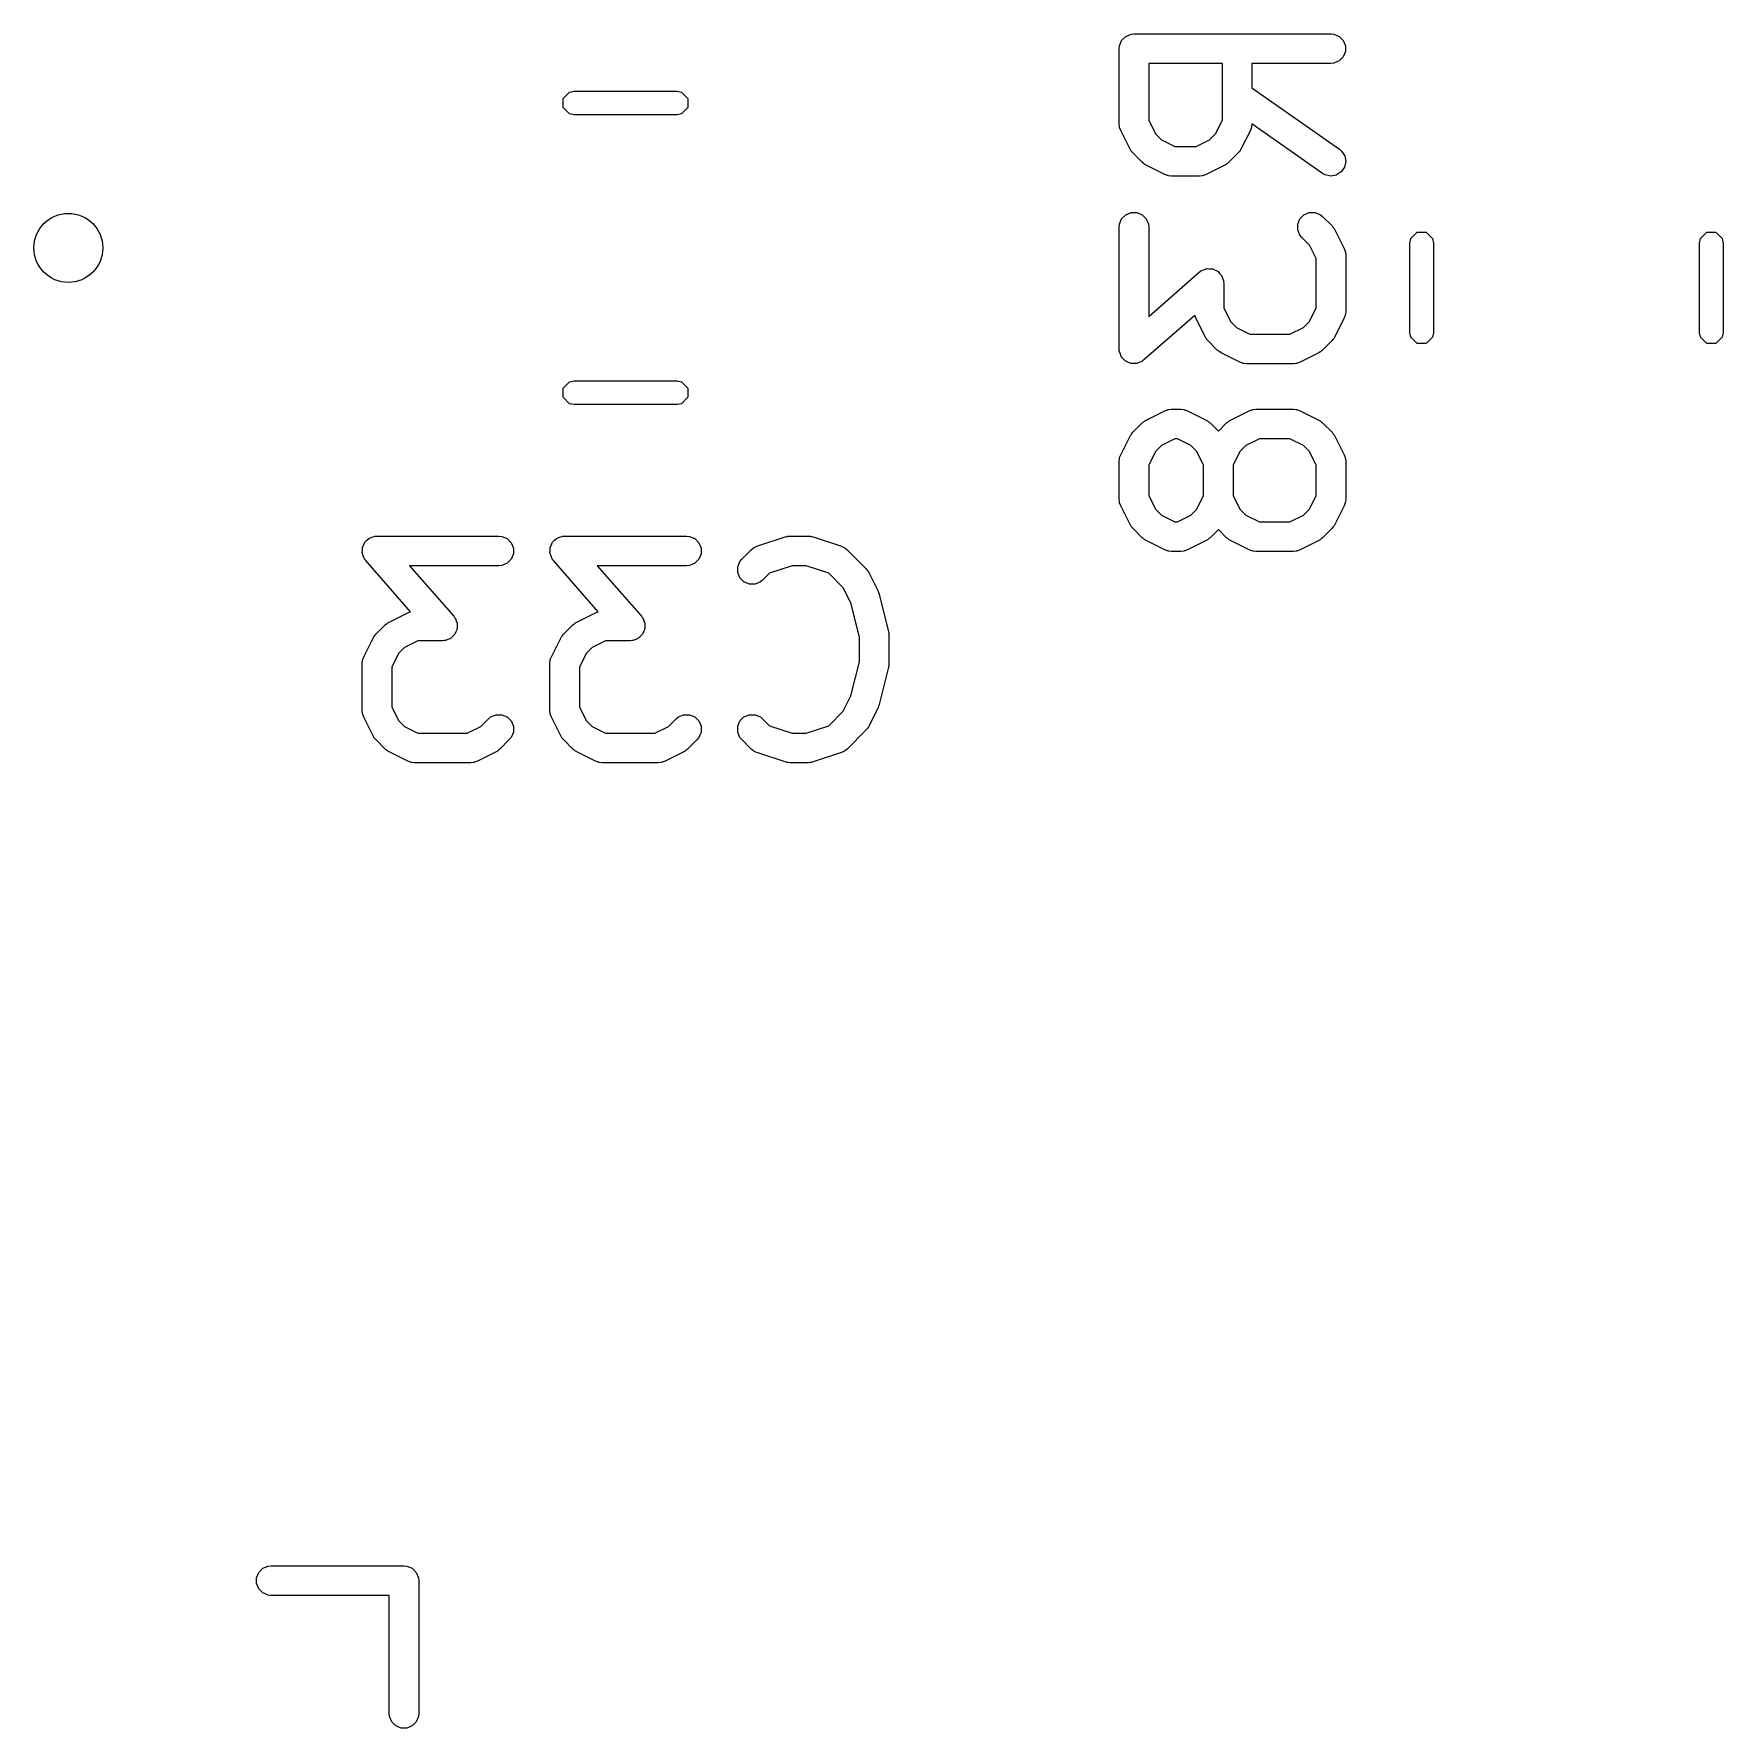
# Model space of a CAD drawing. Extents: x 3.97 to 7.47, y -4.85 to -2.95.
# Drawn here: x 6.3105 to 6.648, y -3.3652 to -3.0268 of the extents above; entities that cross this region are included whole.
import ezdxf

# ---------------------------------------------------------------- set-up
doc = ezdxf.new("R2010")
doc.units = 0
doc.header["$MEASUREMENT"] = 0
doc.layers.add('BLACK', color=7, linetype='CONTINUOUS')

msp = doc.modelspace()

# ---------------------------------------------------------------- linework, layer by layer
at = {"layer": 'BLACK', "linetype": 'CONTINUOUS'}
for p, q in [((6.5273, -3.02971), (6.52735, -3.02913)), ((6.52735, -3.02913), (6.5278, -3.02807)), ((6.5278, -3.02807), (6.52861, -3.02726)), ((6.52861, -3.02726), (6.52967, -3.02681)), ((6.52967, -3.02681), (6.53025, -3.02676)), ((6.53025, -3.02676), (6.56962, -3.02676)), ((6.56962, -3.02676), (6.5702, -3.02681)), ((6.5702, -3.02681), (6.57126, -3.02726)), ((6.57126, -3.02726), (6.57208, -3.02807)), ((6.57208, -3.02807), (6.57252, -3.02913)), ((6.57252, -3.02913), (6.57252, -3.03029)), ((6.5273, -3.04471), (6.5273, -3.02971)), ((6.54792, -3.03266), (6.5332, -3.03266)), ((6.5332, -3.03266), (6.5332, -3.04401)), ((6.54792, -3.04401), (6.54792, -3.03266)), ((6.56962, -3.03266), (6.55383, -3.03266)), ((6.55383, -3.03266), (6.55383, -3.03755)), ((6.5702, -3.03261), (6.56962, -3.03266)), ((6.57126, -3.03217), (6.5702, -3.03261)), ((6.57208, -3.03135), (6.57126, -3.03217)), ((6.57252, -3.03029), (6.57208, -3.03135)), ((6.41621, -3.03968), (6.41749, -3.0384)), ((6.41749, -3.0384), (6.41839, -3.03822)), ((6.41839, -3.03822), (6.43896, -3.03822)), ((6.43896, -3.03822), (6.43986, -3.0384)), ((6.43986, -3.0384), (6.44114, -3.03968)), ((6.55383, -3.03755), (6.57131, -3.04979)), ((6.41621, -3.04148), (6.41621, -3.03968)), ((6.41749, -3.04276), (6.41621, -3.04148)), ((6.41839, -3.04294), (6.41749, -3.04276)), ((6.43896, -3.04294), (6.41839, -3.04294)), ((6.43986, -3.04276), (6.43896, -3.04294)), ((6.44114, -3.04148), (6.43986, -3.04276)), ((6.44114, -3.03968), (6.44114, -3.04148)), ((6.52735, -3.04528), (6.5273, -3.04471)), ((6.52739, -3.04538), (6.52735, -3.04528)), ((6.5274, -3.04549), (6.52739, -3.04538)), ((6.52761, -3.04603), (6.5274, -3.04549)), ((6.52948, -3.04978), (6.52761, -3.04603)), ((6.5332, -3.04401), (6.53455, -3.04671)), ((6.54657, -3.04671), (6.54792, -3.04401)), ((6.55351, -3.04603), (6.55164, -3.04978)), ((6.55372, -3.04549), (6.55351, -3.04603)), ((6.55373, -3.04538), (6.55372, -3.04549)), ((6.55377, -3.04528), (6.55373, -3.04538)), ((6.55382, -3.04475), (6.55377, -3.04528)), ((6.56793, -3.05463), (6.55382, -3.04475)), ((6.52964, -3.05003), (6.52948, -3.04978)), ((6.53455, -3.04671), (6.53575, -3.04791)), ((6.53575, -3.04791), (6.53845, -3.04925)), ((6.53845, -3.04925), (6.54268, -3.04925)), ((6.54268, -3.04925), (6.54537, -3.04791)), ((6.54537, -3.04791), (6.54657, -3.04671)), ((6.55164, -3.04978), (6.55148, -3.05003)), ((6.57131, -3.04979), (6.57175, -3.05017)), ((6.52967, -3.0501), (6.52964, -3.05003)), ((6.52974, -3.05018), (6.52967, -3.0501)), ((6.52979, -3.05027), (6.52974, -3.05018)), ((6.52985, -3.05032), (6.52979, -3.05027)), ((6.53004, -3.05055), (6.52985, -3.05032)), ((6.53191, -3.05242), (6.53004, -3.05055)), ((6.53214, -3.05261), (6.53191, -3.05242)), ((6.53219, -3.05267), (6.53214, -3.05261)), ((6.53228, -3.05272), (6.53219, -3.05267)), ((6.53236, -3.05279), (6.53228, -3.05272)), ((6.53243, -3.05282), (6.53236, -3.05279)), ((6.53268, -3.05297), (6.53243, -3.05282)), ((6.53643, -3.05485), (6.53268, -3.05297)), ((6.54844, -3.05297), (6.54469, -3.05485)), ((6.54869, -3.05282), (6.54844, -3.05297)), ((6.54876, -3.05279), (6.54869, -3.05282)), ((6.54884, -3.05272), (6.54876, -3.05279)), ((6.54893, -3.05267), (6.54884, -3.05272)), ((6.54898, -3.05261), (6.54893, -3.05267)), ((6.54921, -3.05242), (6.54898, -3.05261)), ((6.55109, -3.05055), (6.54921, -3.05242)), ((6.55127, -3.05032), (6.55109, -3.05055)), ((6.55133, -3.05027), (6.55127, -3.05032)), ((6.55139, -3.05018), (6.55133, -3.05027)), ((6.55145, -3.0501), (6.55139, -3.05018)), ((6.55148, -3.05003), (6.55145, -3.0501)), ((6.57175, -3.05017), (6.57237, -3.05114)), ((6.57257, -3.05227), (6.57232, -3.0534)), ((6.57237, -3.05114), (6.57257, -3.05227)), ((6.53697, -3.05506), (6.53643, -3.05485)), ((6.53708, -3.05506), (6.53697, -3.05506)), ((6.53717, -3.0551), (6.53708, -3.05506)), ((6.53775, -3.05516), (6.53717, -3.0551)), ((6.54337, -3.05516), (6.53775, -3.05516)), ((6.54395, -3.0551), (6.54337, -3.05516)), ((6.54405, -3.05506), (6.54395, -3.0551)), ((6.54415, -3.05506), (6.54405, -3.05506)), ((6.54469, -3.05485), (6.54415, -3.05506)), ((6.56843, -3.05491), (6.56793, -3.05463)), ((6.56956, -3.05516), (6.56843, -3.05491)), ((6.57069, -3.05496), (6.56956, -3.05516)), ((6.57166, -3.05434), (6.57069, -3.05496)), ((6.57232, -3.0534), (6.57166, -3.05434)), ((6.5278, -3.06369), (6.52861, -3.06288)), ((6.52861, -3.06288), (6.52967, -3.06243)), ((6.52967, -3.06243), (6.53083, -3.06243)), ((6.53083, -3.06243), (6.53189, -3.06288)), ((6.53189, -3.06288), (6.53271, -3.06369)), ((6.56342, -3.06369), (6.56423, -3.06288)), ((6.56423, -3.06288), (6.56529, -3.06243)), ((6.56529, -3.06243), (6.56645, -3.06243)), ((6.56645, -3.06243), (6.56751, -3.06288)), ((6.56751, -3.06288), (6.56796, -3.06324)), ((6.56796, -3.06324), (6.56983, -3.06512)), ((6.5273, -3.06533), (6.52735, -3.06475)), ((6.5273, -3.0897), (6.5273, -3.06533)), ((6.52735, -3.06475), (6.5278, -3.06369)), ((6.53271, -3.06369), (6.53315, -3.06475)), ((6.53315, -3.06475), (6.5332, -3.06533)), ((6.5332, -3.06533), (6.5332, -3.0832)), ((6.56297, -3.06475), (6.56342, -3.06369)), ((6.56297, -3.06591), (6.56297, -3.06475)), ((6.56342, -3.06697), (6.56297, -3.06591)), ((6.56983, -3.06512), (6.57002, -3.06534)), ((6.57002, -3.06534), (6.57008, -3.0654)), ((6.57008, -3.0654), (6.57013, -3.06548)), ((6.57013, -3.06548), (6.5702, -3.06557)), ((6.5702, -3.06557), (6.57023, -3.06564)), ((6.57023, -3.06564), (6.57039, -3.06589)), ((6.57039, -3.06589), (6.57226, -3.06963)), ((6.58556, -3.06767), (6.58683, -3.06639)), ((6.58683, -3.06639), (6.58864, -3.06639)), ((6.58864, -3.06639), (6.58992, -3.06767)), ((6.64343, -3.06767), (6.64471, -3.06639)), ((6.64471, -3.06639), (6.64652, -3.06639)), ((6.64652, -3.06639), (6.64779, -3.06767)), ((6.56378, -3.06742), (6.56342, -3.06697)), ((6.56532, -3.06895), (6.56378, -3.06742)), ((6.56667, -3.07165), (6.56532, -3.06895)), ((6.57226, -3.06963), (6.57247, -3.07018)), ((6.58538, -3.06858), (6.58556, -3.06767)), ((6.58538, -3.08646), (6.58538, -3.06858)), ((6.58992, -3.06767), (6.5901, -3.06858)), ((6.5901, -3.06858), (6.5901, -3.08646)), ((6.64325, -3.06858), (6.64343, -3.06767)), ((6.64325, -3.08646), (6.64325, -3.06858)), ((6.64779, -3.06767), (6.64797, -3.06858)), ((6.64797, -3.06858), (6.64797, -3.08646)), ((6.56667, -3.08151), (6.56667, -3.07165)), ((6.57247, -3.07018), (6.57248, -3.07028)), ((6.57248, -3.07028), (6.57252, -3.07038)), ((6.57252, -3.07038), (6.57257, -3.07096)), ((6.57257, -3.07096), (6.57257, -3.0822)), ((6.5332, -3.0832), (6.5433, -3.07436)), ((6.5433, -3.07436), (6.54355, -3.07418)), ((6.54355, -3.07418), (6.54361, -3.07412)), ((6.54361, -3.07412), (6.54366, -3.0741)), ((6.54366, -3.0741), (6.54378, -3.07402)), ((6.54378, -3.07402), (6.54423, -3.07387)), ((6.54423, -3.07387), (6.54467, -3.07368)), ((6.54467, -3.07368), (6.54477, -3.07368)), ((6.54477, -3.07368), (6.54487, -3.07365)), ((6.54487, -3.07365), (6.54534, -3.07368)), ((6.54534, -3.07368), (6.54582, -3.07368)), ((6.54582, -3.07368), (6.54592, -3.07372)), ((6.54592, -3.07372), (6.54602, -3.07373)), ((6.54602, -3.07373), (6.54645, -3.07394)), ((6.54645, -3.07394), (6.54689, -3.07412)), ((6.54689, -3.07412), (6.54696, -3.07419)), ((6.54696, -3.07419), (6.54705, -3.07424)), ((6.54705, -3.07424), (6.54736, -3.0746)), ((6.54736, -3.0746), (6.5477, -3.07494)), ((6.5477, -3.07494), (6.54774, -3.07503)), ((6.54774, -3.07503), (6.54781, -3.07511)), ((6.54781, -3.07511), (6.54796, -3.07556)), ((6.54796, -3.07556), (6.54814, -3.076)), ((6.54814, -3.076), (6.54816, -3.07614)), ((6.54816, -3.07614), (6.54818, -3.0762)), ((6.54818, -3.0762), (6.54817, -3.07627)), ((6.54817, -3.07627), (6.5482, -3.07658)), ((6.5482, -3.07658), (6.5482, -3.08151)), ((6.5424, -3.08299), (6.53219, -3.09192)), ((6.54261, -3.08352), (6.5424, -3.08299)), ((6.54448, -3.08727), (6.54261, -3.08352)), ((6.5482, -3.08151), (6.54955, -3.0842)), ((6.56532, -3.0842), (6.56667, -3.08151)), ((6.57226, -3.08352), (6.57039, -3.08727)), ((6.57247, -3.08298), (6.57226, -3.08352)), ((6.57248, -3.08288), (6.57247, -3.08298)), ((6.57252, -3.08278), (6.57248, -3.08288)), ((6.57257, -3.0822), (6.57252, -3.08278)), ((6.54955, -3.0842), (6.55075, -3.0854)), ((6.55075, -3.0854), (6.55344, -3.08675)), ((6.55344, -3.08675), (6.56142, -3.08675)), ((6.56142, -3.08675), (6.56412, -3.0854)), ((6.56412, -3.0854), (6.56532, -3.0842)), ((6.58556, -3.08736), (6.58538, -3.08646)), ((6.5901, -3.08646), (6.58992, -3.08736)), ((6.64343, -3.08736), (6.64325, -3.08646)), ((6.64797, -3.08646), (6.64779, -3.08736)), ((6.52733, -3.09001), (6.5273, -3.0897)), ((6.52732, -3.09008), (6.52733, -3.09001)), ((6.52734, -3.09014), (6.52732, -3.09008)), ((6.52735, -3.09028), (6.52734, -3.09014)), ((6.52754, -3.09072), (6.52735, -3.09028)), ((6.54464, -3.08752), (6.54448, -3.08727)), ((6.54467, -3.08759), (6.54464, -3.08752)), ((6.54473, -3.08767), (6.54467, -3.08759)), ((6.54479, -3.08776), (6.54473, -3.08767)), ((6.54485, -3.08781), (6.54479, -3.08776)), ((6.54504, -3.08804), (6.54485, -3.08781)), ((6.54691, -3.08992), (6.54504, -3.08804)), ((6.54714, -3.0901), (6.54691, -3.08992)), ((6.54719, -3.09016), (6.54714, -3.0901)), ((6.54728, -3.09022), (6.54719, -3.09016)), ((6.54736, -3.09028), (6.54728, -3.09022)), ((6.54743, -3.09031), (6.54736, -3.09028)), ((6.54768, -3.09047), (6.54743, -3.09031)), ((6.56744, -3.09031), (6.56719, -3.09047)), ((6.56751, -3.09028), (6.56744, -3.09031)), ((6.56759, -3.09022), (6.56751, -3.09028)), ((6.56768, -3.09016), (6.56759, -3.09022)), ((6.56773, -3.0901), (6.56768, -3.09016)), ((6.56796, -3.08992), (6.56773, -3.0901)), ((6.56983, -3.08804), (6.56796, -3.08992)), ((6.57002, -3.08781), (6.56983, -3.08804)), ((6.57008, -3.08776), (6.57002, -3.08781)), ((6.57013, -3.08767), (6.57008, -3.08776)), ((6.5702, -3.08759), (6.57013, -3.08767)), ((6.57023, -3.08752), (6.5702, -3.08759)), ((6.57039, -3.08727), (6.57023, -3.08752)), ((6.58683, -3.08864), (6.58556, -3.08736)), ((6.58864, -3.08864), (6.58683, -3.08864)), ((6.58992, -3.08736), (6.58864, -3.08864)), ((6.64471, -3.08864), (6.64343, -3.08736)), ((6.64652, -3.08864), (6.64471, -3.08864)), ((6.64779, -3.08736), (6.64652, -3.08864)), ((6.52769, -3.09118), (6.52754, -3.09072)), ((6.52776, -3.09125), (6.52769, -3.09118)), ((6.5278, -3.09134), (6.52776, -3.09125)), ((6.52813, -3.09168), (6.5278, -3.09134)), ((6.52845, -3.09204), (6.52813, -3.09168)), ((6.52854, -3.09209), (6.52845, -3.09204)), ((6.52861, -3.09216), (6.52854, -3.09209)), ((6.52905, -3.09234), (6.52861, -3.09216)), ((6.52948, -3.09255), (6.52905, -3.09234)), ((6.52958, -3.09256), (6.52948, -3.09255)), ((6.52967, -3.0926), (6.52958, -3.09256)), ((6.53015, -3.0926), (6.52967, -3.0926)), ((6.53063, -3.09263), (6.53015, -3.0926)), ((6.53073, -3.0926), (6.53063, -3.09263)), ((6.53083, -3.0926), (6.53073, -3.0926)), ((6.53127, -3.09242), (6.53083, -3.0926)), ((6.53172, -3.09226), (6.53127, -3.09242)), ((6.53184, -3.09218), (6.53172, -3.09226)), ((6.53189, -3.09216), (6.53184, -3.09218)), ((6.53195, -3.0921), (6.53189, -3.09216)), ((6.53219, -3.09192), (6.53195, -3.0921)), ((6.55143, -3.09234), (6.54768, -3.09047)), ((6.55197, -3.09255), (6.55143, -3.09234)), ((6.55207, -3.09256), (6.55197, -3.09255)), ((6.55217, -3.0926), (6.55207, -3.09256)), ((6.55275, -3.09266), (6.55217, -3.0926)), ((6.56212, -3.09266), (6.55275, -3.09266)), ((6.5627, -3.0926), (6.56212, -3.09266)), ((6.5628, -3.09256), (6.5627, -3.0926)), ((6.5629, -3.09255), (6.5628, -3.09256)), ((6.56344, -3.09234), (6.5629, -3.09255)), ((6.56719, -3.09047), (6.56344, -3.09234)), ((6.41621, -3.09755), (6.41749, -3.09627)), ((6.41749, -3.09627), (6.41839, -3.09609)), ((6.41839, -3.09609), (6.43896, -3.09609)), ((6.43896, -3.09609), (6.43986, -3.09627)), ((6.43986, -3.09627), (6.44114, -3.09755)), ((6.41621, -3.09936), (6.41621, -3.09755)), ((6.41749, -3.10064), (6.41621, -3.09936)), ((6.44114, -3.09936), (6.43986, -3.10064)), ((6.44114, -3.09755), (6.44114, -3.09936)), ((6.41839, -3.10082), (6.41749, -3.10064)), ((6.43896, -3.10082), (6.41839, -3.10082)), ((6.43986, -3.10064), (6.43896, -3.10082)), ((6.53243, -3.10409), (6.53268, -3.10393)), ((6.53268, -3.10393), (6.53643, -3.10206)), ((6.53643, -3.10206), (6.53697, -3.10185)), ((6.53697, -3.10185), (6.53708, -3.10185)), ((6.53708, -3.10185), (6.53717, -3.1018)), ((6.53717, -3.1018), (6.53775, -3.10175)), ((6.53775, -3.10175), (6.53962, -3.10175)), ((6.53962, -3.10175), (6.5402, -3.1018)), ((6.5402, -3.1018), (6.5403, -3.10185)), ((6.5403, -3.10185), (6.5404, -3.10185)), ((6.5404, -3.10185), (6.54094, -3.10206)), ((6.54094, -3.10206), (6.54469, -3.10393)), ((6.54469, -3.10393), (6.54494, -3.10409)), ((6.5493, -3.10409), (6.54955, -3.10393)), ((6.54955, -3.10393), (6.5533, -3.10206)), ((6.5533, -3.10206), (6.55384, -3.10185)), ((6.55384, -3.10185), (6.55395, -3.10185)), ((6.55395, -3.10185), (6.55405, -3.1018)), ((6.55405, -3.1018), (6.55462, -3.10175)), ((6.55462, -3.10175), (6.56212, -3.10175)), ((6.56212, -3.10175), (6.5627, -3.1018)), ((6.5627, -3.1018), (6.5628, -3.10185)), ((6.5628, -3.10185), (6.5629, -3.10185)), ((6.5629, -3.10185), (6.56344, -3.10206)), ((6.56344, -3.10206), (6.56719, -3.10393)), ((6.56719, -3.10393), (6.56744, -3.10409)), ((6.52761, -3.11088), (6.52948, -3.10713)), ((6.52948, -3.10713), (6.52964, -3.10688)), ((6.52964, -3.10688), (6.52967, -3.10681)), ((6.52967, -3.10681), (6.52974, -3.10673)), ((6.52974, -3.10673), (6.52979, -3.10664)), ((6.52979, -3.10664), (6.52985, -3.10659)), ((6.52985, -3.10659), (6.53004, -3.10636)), ((6.53004, -3.10636), (6.53191, -3.10449)), ((6.53191, -3.10449), (6.53214, -3.1043)), ((6.53214, -3.1043), (6.53219, -3.10424)), ((6.53219, -3.10424), (6.53228, -3.10419)), ((6.53228, -3.10419), (6.53236, -3.10412)), ((6.53236, -3.10412), (6.53243, -3.10409)), ((6.54494, -3.10409), (6.54501, -3.10412)), ((6.54501, -3.10412), (6.5451, -3.10419)), ((6.5451, -3.10419), (6.54518, -3.10424)), ((6.54518, -3.10424), (6.54524, -3.1043)), ((6.54524, -3.1043), (6.54546, -3.10449)), ((6.54546, -3.10449), (6.54712, -3.10615)), ((6.54712, -3.10615), (6.54878, -3.10449)), ((6.54878, -3.10449), (6.54901, -3.1043)), ((6.54901, -3.1043), (6.54906, -3.10424)), ((6.54906, -3.10424), (6.54915, -3.10419)), ((6.54915, -3.10419), (6.54923, -3.10412)), ((6.54923, -3.10412), (6.5493, -3.10409)), ((6.56744, -3.10409), (6.56751, -3.10412)), ((6.56751, -3.10412), (6.56759, -3.10419)), ((6.56759, -3.10419), (6.56768, -3.10424)), ((6.56768, -3.10424), (6.56773, -3.1043)), ((6.56773, -3.1043), (6.56796, -3.10449)), ((6.56796, -3.10449), (6.56983, -3.10636)), ((6.56983, -3.10636), (6.57002, -3.10659)), ((6.57002, -3.10659), (6.57008, -3.10664)), ((6.57008, -3.10664), (6.57013, -3.10673)), ((6.57013, -3.10673), (6.5702, -3.10681)), ((6.5702, -3.10681), (6.57023, -3.10688)), ((6.57023, -3.10688), (6.57039, -3.10713)), ((6.57039, -3.10713), (6.57226, -3.11088)), ((6.53455, -3.1102), (6.5332, -3.1129)), ((6.53575, -3.109), (6.53455, -3.1102)), ((6.53845, -3.10765), (6.53575, -3.109)), ((6.53893, -3.10765), (6.53845, -3.10765)), ((6.54162, -3.109), (6.53893, -3.10765)), ((6.54282, -3.1102), (6.54162, -3.109)), ((6.54417, -3.1129), (6.54282, -3.1102)), ((6.55142, -3.1102), (6.55008, -3.1129)), ((6.55262, -3.109), (6.55142, -3.1102)), ((6.55532, -3.10765), (6.55262, -3.109)), ((6.56142, -3.10765), (6.55532, -3.10765)), ((6.56412, -3.109), (6.56142, -3.10765)), ((6.56532, -3.1102), (6.56412, -3.109)), ((6.56667, -3.1129), (6.56532, -3.1102)), ((6.5273, -3.1122), (6.52735, -3.11162)), ((6.5273, -3.1197), (6.5273, -3.1122)), ((6.52735, -3.11162), (6.52739, -3.11153)), ((6.52739, -3.11153), (6.5274, -3.11142)), ((6.5274, -3.11142), (6.52761, -3.11088)), ((6.5332, -3.1129), (6.5332, -3.119)), ((6.54417, -3.119), (6.54417, -3.1129)), ((6.55008, -3.1129), (6.55008, -3.119)), ((6.56667, -3.119), (6.56667, -3.1129)), ((6.57226, -3.11088), (6.57247, -3.11142)), ((6.57247, -3.11142), (6.57248, -3.11153)), ((6.57248, -3.11153), (6.57252, -3.11162)), ((6.57252, -3.11162), (6.57257, -3.1122)), ((6.57257, -3.1122), (6.57257, -3.1197)), ((6.52735, -3.12028), (6.5273, -3.1197)), ((6.52739, -3.12037), (6.52735, -3.12028)), ((6.5274, -3.12048), (6.52739, -3.12037)), ((6.52761, -3.12102), (6.5274, -3.12048)), ((6.5332, -3.119), (6.53455, -3.1217)), ((6.54282, -3.1217), (6.54417, -3.119)), ((6.55008, -3.119), (6.55142, -3.1217)), ((6.56532, -3.1217), (6.56667, -3.119)), ((6.57247, -3.12048), (6.57226, -3.12102)), ((6.57248, -3.12037), (6.57247, -3.12048)), ((6.57252, -3.12028), (6.57248, -3.12037)), ((6.57257, -3.1197), (6.57252, -3.12028)), ((6.52948, -3.12477), (6.52761, -3.12102)), ((6.53455, -3.1217), (6.53575, -3.1229)), ((6.53575, -3.1229), (6.53845, -3.12425)), ((6.53845, -3.12425), (6.53893, -3.12425)), ((6.53893, -3.12425), (6.54162, -3.1229)), ((6.54162, -3.1229), (6.54282, -3.1217)), ((6.55142, -3.1217), (6.55262, -3.1229)), ((6.55262, -3.1229), (6.55532, -3.12425)), ((6.55532, -3.12425), (6.56142, -3.12425)), ((6.56142, -3.12425), (6.56412, -3.1229)), ((6.56412, -3.1229), (6.56532, -3.1217)), ((6.57226, -3.12102), (6.57039, -3.12477)), ((6.37701, -3.12794), (6.37735, -3.1276)), ((6.37735, -3.1276), (6.37745, -3.12756)), ((6.37745, -3.12756), (6.37752, -3.12749)), ((6.37752, -3.12749), (6.37797, -3.12734)), ((6.37797, -3.12734), (6.37842, -3.12716)), ((6.37842, -3.12716), (6.37856, -3.12714)), ((6.37856, -3.12714), (6.37861, -3.12713)), ((6.37861, -3.12713), (6.37869, -3.12713)), ((6.37869, -3.12713), (6.37899, -3.1271)), ((6.37899, -3.1271), (6.40337, -3.1271)), ((6.40337, -3.1271), (6.40394, -3.12716)), ((6.40394, -3.12716), (6.40501, -3.1276)), ((6.40501, -3.1276), (6.40582, -3.12841)), ((6.41451, -3.12794), (6.41485, -3.1276)), ((6.41485, -3.1276), (6.41494, -3.12756)), ((6.41494, -3.12756), (6.41502, -3.12749)), ((6.41502, -3.12749), (6.41547, -3.12734)), ((6.41547, -3.12734), (6.41591, -3.12716)), ((6.41591, -3.12716), (6.41605, -3.12714)), ((6.41605, -3.12714), (6.41611, -3.12713)), ((6.41611, -3.12713), (6.41618, -3.12713)), ((6.41618, -3.12713), (6.41649, -3.1271)), ((6.41649, -3.1271), (6.44086, -3.1271)), ((6.44086, -3.1271), (6.44144, -3.12716)), ((6.44144, -3.12716), (6.4425, -3.1276)), ((6.4425, -3.1276), (6.44332, -3.12841)), ((6.45493, -3.12913), (6.46055, -3.12725)), ((6.46055, -3.12725), (6.46084, -3.12719)), ((6.46084, -3.12719), (6.46091, -3.12716)), ((6.46091, -3.12716), (6.46101, -3.12715)), ((6.46101, -3.12715), (6.46111, -3.12712)), ((6.46111, -3.12712), (6.46119, -3.12713)), ((6.46119, -3.12713), (6.46148, -3.1271)), ((6.46148, -3.1271), (6.46523, -3.1271)), ((6.46523, -3.1271), (6.46552, -3.12713)), ((6.46552, -3.12713), (6.4656, -3.12712)), ((6.4656, -3.12712), (6.4657, -3.12715)), ((6.4657, -3.12715), (6.46581, -3.12716)), ((6.46581, -3.12716), (6.46588, -3.12719)), ((6.46588, -3.12719), (6.46617, -3.12725)), ((6.46617, -3.12725), (6.47179, -3.12913)), ((6.52964, -3.12502), (6.52948, -3.12477)), ((6.52967, -3.12509), (6.52964, -3.12502)), ((6.52974, -3.12517), (6.52967, -3.12509)), ((6.52979, -3.12526), (6.52974, -3.12517)), ((6.52985, -3.12531), (6.52979, -3.12526)), ((6.53004, -3.12554), (6.52985, -3.12531)), ((6.53191, -3.12741), (6.53004, -3.12554)), ((6.53214, -3.1276), (6.53191, -3.12741)), ((6.53219, -3.12766), (6.53214, -3.1276)), ((6.54524, -3.1276), (6.54518, -3.12766)), ((6.54546, -3.12741), (6.54524, -3.1276)), ((6.54712, -3.12575), (6.54546, -3.12741)), ((6.54878, -3.12741), (6.54712, -3.12575)), ((6.54901, -3.1276), (6.54878, -3.12741)), ((6.54906, -3.12766), (6.54901, -3.1276)), ((6.56773, -3.1276), (6.56768, -3.12766)), ((6.56796, -3.12741), (6.56773, -3.1276)), ((6.56983, -3.12554), (6.56796, -3.12741)), ((6.57002, -3.12531), (6.56983, -3.12554)), ((6.57008, -3.12526), (6.57002, -3.12531)), ((6.57013, -3.12517), (6.57008, -3.12526)), ((6.5702, -3.12509), (6.57013, -3.12517)), ((6.57023, -3.12502), (6.5702, -3.12509)), ((6.57039, -3.12477), (6.57023, -3.12502)), ((6.37607, -3.13044), (6.3761, -3.12996)), ((6.3761, -3.13053), (6.37607, -3.13044)), ((6.3761, -3.12948), (6.37614, -3.12938)), ((6.3761, -3.12996), (6.3761, -3.12948)), ((6.3761, -3.13063), (6.3761, -3.13053)), ((6.37628, -3.13107), (6.3761, -3.13063)), ((6.37614, -3.12929), (6.37635, -3.12886)), ((6.37614, -3.12938), (6.37614, -3.12929)), ((6.37635, -3.12886), (6.37654, -3.12841)), ((6.37654, -3.12841), (6.37661, -3.12834)), ((6.37661, -3.12834), (6.37665, -3.12825)), ((6.37665, -3.12825), (6.37701, -3.12794)), ((6.40582, -3.12841), (6.40626, -3.12948)), ((6.40626, -3.13063), (6.40582, -3.13169)), ((6.40626, -3.12948), (6.40626, -3.13063)), ((6.41356, -3.13044), (6.41359, -3.12996)), ((6.41359, -3.13053), (6.41356, -3.13044)), ((6.41359, -3.12948), (6.41363, -3.12938)), ((6.41359, -3.12996), (6.41359, -3.12948)), ((6.41359, -3.13063), (6.41359, -3.13053)), ((6.41378, -3.13107), (6.41359, -3.13063)), ((6.41363, -3.12938), (6.41364, -3.12929)), ((6.41364, -3.12929), (6.41385, -3.12886)), ((6.41385, -3.12886), (6.41403, -3.12841)), ((6.41403, -3.12841), (6.4141, -3.12834)), ((6.4141, -3.12834), (6.41415, -3.12825)), ((6.41415, -3.12825), (6.41451, -3.12794)), ((6.44332, -3.12841), (6.44376, -3.12948)), ((6.44376, -3.13063), (6.44332, -3.13169)), ((6.44376, -3.12948), (6.44376, -3.13063)), ((6.4519, -3.13171), (6.45377, -3.12984)), ((6.45377, -3.12984), (6.45422, -3.12947)), ((6.45422, -3.12947), (6.45432, -3.12943)), ((6.45432, -3.12943), (6.4544, -3.12936)), ((6.4544, -3.12936), (6.45493, -3.12913)), ((6.47179, -3.12913), (6.47232, -3.12936)), ((6.47232, -3.12936), (6.4724, -3.12943)), ((6.4724, -3.12943), (6.4725, -3.12947)), ((6.4725, -3.12947), (6.47294, -3.12984)), ((6.47294, -3.12984), (6.47669, -3.13359)), ((6.53228, -3.12771), (6.53219, -3.12766)), ((6.53236, -3.12778), (6.53228, -3.12771)), ((6.53243, -3.12781), (6.53236, -3.12778)), ((6.53268, -3.12796), (6.53243, -3.12781)), ((6.53643, -3.12984), (6.53268, -3.12796)), ((6.53697, -3.13005), (6.53643, -3.12984)), ((6.53708, -3.13005), (6.53697, -3.13005)), ((6.53717, -3.13009), (6.53708, -3.13005)), ((6.53775, -3.13015), (6.53717, -3.13009)), ((6.53962, -3.13015), (6.53775, -3.13015)), ((6.5402, -3.13009), (6.53962, -3.13015)), ((6.5403, -3.13005), (6.5402, -3.13009)), ((6.5404, -3.13005), (6.5403, -3.13005)), ((6.54094, -3.12984), (6.5404, -3.13005)), ((6.54469, -3.12796), (6.54094, -3.12984)), ((6.54494, -3.12781), (6.54469, -3.12796)), ((6.54501, -3.12778), (6.54494, -3.12781)), ((6.5451, -3.12771), (6.54501, -3.12778)), ((6.54518, -3.12766), (6.5451, -3.12771)), ((6.54915, -3.12771), (6.54906, -3.12766)), ((6.54923, -3.12778), (6.54915, -3.12771)), ((6.5493, -3.12781), (6.54923, -3.12778)), ((6.54955, -3.12796), (6.5493, -3.12781)), ((6.5533, -3.12984), (6.54955, -3.12796)), ((6.55384, -3.13005), (6.5533, -3.12984)), ((6.55395, -3.13005), (6.55384, -3.13005)), ((6.55405, -3.13009), (6.55395, -3.13005)), ((6.55462, -3.13015), (6.55405, -3.13009)), ((6.56212, -3.13015), (6.55462, -3.13015)), ((6.5627, -3.13009), (6.56212, -3.13015)), ((6.5628, -3.13005), (6.5627, -3.13009)), ((6.5629, -3.13005), (6.5628, -3.13005)), ((6.56344, -3.12984), (6.5629, -3.13005)), ((6.56719, -3.12796), (6.56344, -3.12984)), ((6.56744, -3.12781), (6.56719, -3.12796)), ((6.56751, -3.12778), (6.56744, -3.12781)), ((6.56759, -3.12771), (6.56751, -3.12778)), ((6.56768, -3.12766), (6.56759, -3.12771)), ((6.37643, -3.13153), (6.37628, -3.13107)), ((6.37652, -3.13164), (6.37643, -3.13153)), ((6.37654, -3.13169), (6.37652, -3.13164)), ((6.37659, -3.13175), (6.37654, -3.13169)), ((6.37677, -3.132), (6.37659, -3.13175)), ((6.3857, -3.14221), (6.37677, -3.132)), ((6.40337, -3.13301), (6.3855, -3.13301)), ((6.3855, -3.13301), (6.39434, -3.14311)), ((6.40394, -3.13295), (6.40337, -3.13301)), ((6.40501, -3.13251), (6.40394, -3.13295)), ((6.40582, -3.13169), (6.40501, -3.13251)), ((6.41393, -3.13153), (6.41378, -3.13107)), ((6.41401, -3.13164), (6.41393, -3.13153)), ((6.41403, -3.13169), (6.41401, -3.13164)), ((6.41409, -3.13175), (6.41403, -3.13169)), ((6.41427, -3.132), (6.41409, -3.13175)), ((6.4232, -3.14221), (6.41427, -3.132)), ((6.44086, -3.13301), (6.423, -3.13301)), ((6.423, -3.13301), (6.43183, -3.14311)), ((6.44144, -3.13295), (6.44086, -3.13301)), ((6.4425, -3.13251), (6.44144, -3.13295)), ((6.44332, -3.13169), (6.4425, -3.13251)), ((6.45109, -3.13323), (6.45153, -3.13216)), ((6.45109, -3.13438), (6.45109, -3.13323)), ((6.45153, -3.13544), (6.45109, -3.13438)), ((6.45153, -3.13216), (6.4519, -3.13171)), ((6.46196, -3.13301), (6.45745, -3.13451)), ((6.46475, -3.13301), (6.46196, -3.13301)), ((6.46926, -3.13451), (6.46475, -3.13301)), ((6.47669, -3.13359), (6.47688, -3.13382)), ((6.47688, -3.13382), (6.47694, -3.13387)), ((6.47694, -3.13387), (6.477, -3.13396)), ((6.477, -3.13396), (6.47706, -3.13404)), ((6.47706, -3.13404), (6.47709, -3.13411)), ((6.47709, -3.13411), (6.47725, -3.13436)), ((6.47725, -3.13436), (6.47912, -3.13811)), ((6.45234, -3.13626), (6.45153, -3.13544)), ((6.45341, -3.1367), (6.45234, -3.13626)), ((6.45456, -3.1367), (6.45341, -3.1367)), ((6.45562, -3.13626), (6.45456, -3.1367)), ((6.45607, -3.13589), (6.45562, -3.13626)), ((6.45745, -3.13451), (6.45607, -3.13589)), ((6.47218, -3.13743), (6.46926, -3.13451)), ((6.4737, -3.14046), (6.47218, -3.13743)), ((6.4754, -3.14729), (6.4737, -3.14046)), ((6.47912, -3.13811), (6.47914, -3.13815)), ((6.47914, -3.13815), (6.47915, -3.13817)), ((6.47915, -3.13817), (6.47924, -3.13841)), ((6.47924, -3.13841), (6.47933, -3.13865)), ((6.47933, -3.13865), (6.47933, -3.13867)), ((6.47933, -3.13867), (6.47935, -3.13871)), ((6.47935, -3.13871), (6.48122, -3.14621)), ((6.38093, -3.14459), (6.38102, -3.14454)), ((6.38102, -3.14454), (6.3811, -3.14447)), ((6.3811, -3.14447), (6.38117, -3.14444)), ((6.38117, -3.14444), (6.38142, -3.14428)), ((6.38142, -3.14428), (6.38517, -3.14241)), ((6.38517, -3.14241), (6.3857, -3.14221)), ((6.39434, -3.14311), (6.39452, -3.14336)), ((6.39452, -3.14336), (6.39457, -3.14341)), ((6.39457, -3.14341), (6.39459, -3.14346)), ((6.39459, -3.14346), (6.39468, -3.14358)), ((6.39468, -3.14358), (6.39483, -3.14403)), ((6.39483, -3.14403), (6.39501, -3.14448)), ((6.39501, -3.14448), (6.39501, -3.14457)), ((6.41843, -3.14459), (6.41852, -3.14454)), ((6.41852, -3.14454), (6.4186, -3.14447)), ((6.4186, -3.14447), (6.41867, -3.14444)), ((6.41867, -3.14444), (6.41892, -3.14428)), ((6.41892, -3.14428), (6.42267, -3.14241)), ((6.42267, -3.14241), (6.4232, -3.14221)), ((6.43183, -3.14311), (6.43201, -3.14336)), ((6.43201, -3.14336), (6.43207, -3.14341)), ((6.43207, -3.14341), (6.43209, -3.14346)), ((6.43209, -3.14346), (6.43217, -3.14358)), ((6.43217, -3.14358), (6.43232, -3.14403)), ((6.43232, -3.14403), (6.43251, -3.14448)), ((6.43251, -3.14448), (6.43251, -3.14457)), ((6.37635, -3.15123), (6.37823, -3.14748)), ((6.37823, -3.14748), (6.37838, -3.14723)), ((6.37838, -3.14723), (6.37841, -3.14716)), ((6.37841, -3.14716), (6.37848, -3.14708)), ((6.37848, -3.14708), (6.37854, -3.14699)), ((6.37854, -3.14699), (6.37859, -3.14694)), ((6.37859, -3.14694), (6.37878, -3.14671)), ((6.37878, -3.14671), (6.38066, -3.14484)), ((6.38066, -3.14484), (6.38088, -3.14465)), ((6.38088, -3.14465), (6.38093, -3.14459)), ((6.39269, -3.14795), (6.39255, -3.14796)), ((6.39314, -3.14776), (6.39269, -3.14795)), ((6.39359, -3.14761), (6.39314, -3.14776)), ((6.39367, -3.14754), (6.39359, -3.14761)), ((6.39376, -3.14751), (6.39367, -3.14754)), ((6.3941, -3.14717), (6.39376, -3.14751)), ((6.39446, -3.14685), (6.3941, -3.14717)), ((6.3945, -3.14676), (6.39446, -3.14685)), ((6.39457, -3.14669), (6.3945, -3.14676)), ((6.39476, -3.14625), (6.39457, -3.14669)), ((6.39497, -3.14582), (6.39476, -3.14625)), ((6.39501, -3.14563), (6.39497, -3.14572)), ((6.39497, -3.14572), (6.39497, -3.14582)), ((6.39501, -3.14457), (6.39504, -3.14467)), ((6.39504, -3.14467), (6.39501, -3.14515)), ((6.39501, -3.14515), (6.39501, -3.14563)), ((6.41385, -3.15123), (6.41572, -3.14748)), ((6.41572, -3.14748), (6.41588, -3.14723)), ((6.41588, -3.14723), (6.41591, -3.14716)), ((6.41591, -3.14716), (6.41597, -3.14708)), ((6.41597, -3.14708), (6.41603, -3.14699)), ((6.41603, -3.14699), (6.41609, -3.14694)), ((6.41609, -3.14694), (6.41628, -3.14671)), ((6.41628, -3.14671), (6.41815, -3.14484)), ((6.41815, -3.14484), (6.41838, -3.14465)), ((6.41838, -3.14465), (6.41843, -3.14459)), ((6.43019, -3.14795), (6.43005, -3.14796)), ((6.43063, -3.14776), (6.43019, -3.14795)), ((6.43109, -3.14761), (6.43063, -3.14776)), ((6.43116, -3.14754), (6.43109, -3.14761)), ((6.43125, -3.14751), (6.43116, -3.14754)), ((6.43159, -3.14717), (6.43125, -3.14751)), ((6.43195, -3.14685), (6.43159, -3.14717)), ((6.432, -3.14676), (6.43195, -3.14685)), ((6.43207, -3.14669), (6.432, -3.14676)), ((6.43225, -3.14625), (6.43207, -3.14669)), ((6.43246, -3.14582), (6.43225, -3.14625)), ((6.43247, -3.14572), (6.43246, -3.14582)), ((6.43251, -3.14563), (6.43247, -3.14572)), ((6.43251, -3.14457), (6.43254, -3.14467)), ((6.43254, -3.14467), (6.43251, -3.14515)), ((6.43251, -3.14515), (6.43251, -3.14563)), ((6.4754, -3.15219), (6.4754, -3.14729)), ((6.48122, -3.14621), (6.48124, -3.14631)), ((6.48124, -3.14631), (6.48125, -3.14635)), ((6.48125, -3.14635), (6.48127, -3.14657)), ((6.48127, -3.14657), (6.48131, -3.14678)), ((6.48131, -3.14678), (6.4813, -3.14683)), ((6.4813, -3.14683), (6.48131, -3.14693)), ((6.48131, -3.14693), (6.48131, -3.15255)), ((6.37615, -3.15177), (6.37635, -3.15123)), ((6.3833, -3.15055), (6.38195, -3.15325)), ((6.38449, -3.14935), (6.3833, -3.15055)), ((6.38719, -3.148), (6.38449, -3.14935)), ((6.39212, -3.148), (6.38719, -3.148)), ((6.39242, -3.14797), (6.39212, -3.148)), ((6.3925, -3.14798), (6.39242, -3.14797)), ((6.39255, -3.14796), (6.3925, -3.14798)), ((6.41364, -3.15177), (6.41385, -3.15123)), ((6.42079, -3.15055), (6.41944, -3.15325)), ((6.42199, -3.14935), (6.42079, -3.15055)), ((6.42468, -3.148), (6.42199, -3.14935)), ((6.42961, -3.148), (6.42468, -3.148)), ((6.42992, -3.14797), (6.42961, -3.148)), ((6.42999, -3.14798), (6.42992, -3.14797)), ((6.43005, -3.14796), (6.42999, -3.14798)), ((6.37604, -3.15255), (6.3761, -3.15197)), ((6.37604, -3.16192), (6.37604, -3.15255)), ((6.3761, -3.15197), (6.37614, -3.15188)), ((6.37614, -3.15188), (6.37615, -3.15177)), ((6.38195, -3.15325), (6.38195, -3.16123)), ((6.41354, -3.15255), (6.41359, -3.15197)), ((6.41354, -3.16192), (6.41354, -3.15255)), ((6.41359, -3.15197), (6.41363, -3.15188)), ((6.41363, -3.15188), (6.41364, -3.15177)), ((6.41944, -3.15325), (6.41944, -3.16123)), ((6.4737, -3.15902), (6.4754, -3.15219)), ((6.48122, -3.15327), (6.47935, -3.16077)), ((6.48124, -3.15317), (6.48122, -3.15327)), ((6.48125, -3.15313), (6.48124, -3.15317)), ((6.48127, -3.15291), (6.48125, -3.15313)), ((6.48131, -3.15269), (6.48127, -3.15291)), ((6.48131, -3.15255), (6.4813, -3.15265)), ((6.4813, -3.15265), (6.48131, -3.15269)), ((6.38195, -3.16123), (6.3833, -3.16392)), ((6.41944, -3.16123), (6.42079, -3.16392)), ((6.47218, -3.16205), (6.4737, -3.15902)), ((6.47912, -3.16137), (6.47725, -3.16512)), ((6.47914, -3.16133), (6.47912, -3.16137)), ((6.47915, -3.16131), (6.47914, -3.16133)), ((6.47924, -3.16107), (6.47915, -3.16131)), ((6.47933, -3.16083), (6.47924, -3.16107)), ((6.47935, -3.16077), (6.47933, -3.16081)), ((6.47933, -3.16081), (6.47933, -3.16083)), ((6.3761, -3.1625), (6.37604, -3.16192)), ((6.37614, -3.1626), (6.3761, -3.1625)), ((6.37615, -3.1627), (6.37614, -3.1626)), ((6.37635, -3.16324), (6.37615, -3.1627)), ((6.37823, -3.16699), (6.37635, -3.16324)), ((6.3833, -3.16392), (6.38449, -3.16512)), ((6.39974, -3.16512), (6.40128, -3.16359)), ((6.40128, -3.16359), (6.40172, -3.16322)), ((6.40172, -3.16322), (6.40279, -3.16278)), ((6.40279, -3.16278), (6.40394, -3.16278)), ((6.40394, -3.16278), (6.40501, -3.16322)), ((6.40501, -3.16322), (6.40582, -3.16403)), ((6.40582, -3.16403), (6.40626, -3.1651)), ((6.41359, -3.1625), (6.41354, -3.16192)), ((6.41363, -3.1626), (6.41359, -3.1625)), ((6.41364, -3.1627), (6.41363, -3.1626)), ((6.41385, -3.16324), (6.41364, -3.1627)), ((6.41572, -3.16699), (6.41385, -3.16324)), ((6.42079, -3.16392), (6.42199, -3.16512)), ((6.43724, -3.16512), (6.43877, -3.16359)), ((6.43877, -3.16359), (6.43922, -3.16322)), ((6.43922, -3.16322), (6.44028, -3.16278)), ((6.44028, -3.16278), (6.44144, -3.16278)), ((6.44144, -3.16278), (6.4425, -3.16322)), ((6.4425, -3.16322), (6.44332, -3.16403)), ((6.44332, -3.16403), (6.44376, -3.1651)), ((6.45109, -3.1651), (6.45153, -3.16403)), ((6.45153, -3.16403), (6.45234, -3.16322)), ((6.45234, -3.16322), (6.45341, -3.16278)), ((6.45341, -3.16278), (6.45456, -3.16278)), ((6.45456, -3.16278), (6.45562, -3.16322)), ((6.45562, -3.16322), (6.45607, -3.16359)), ((6.45607, -3.16359), (6.45745, -3.16497)), ((6.46926, -3.16497), (6.47218, -3.16205)), ((6.37838, -3.16724), (6.37823, -3.16699)), ((6.37841, -3.16731), (6.37838, -3.16724)), ((6.37848, -3.16739), (6.37841, -3.16731)), ((6.37854, -3.16748), (6.37848, -3.16739)), ((6.37859, -3.16754), (6.37854, -3.16748)), ((6.37878, -3.16776), (6.37859, -3.16754)), ((6.38066, -3.16964), (6.37878, -3.16776)), ((6.38449, -3.16512), (6.38719, -3.16647)), ((6.38719, -3.16647), (6.39704, -3.16647)), ((6.39704, -3.16647), (6.39974, -3.16512)), ((6.40545, -3.16776), (6.40358, -3.16964)), ((6.40582, -3.16731), (6.40545, -3.16776)), ((6.40626, -3.16625), (6.40582, -3.16731)), ((6.40626, -3.1651), (6.40626, -3.16625)), ((6.41588, -3.16724), (6.41572, -3.16699)), ((6.41591, -3.16731), (6.41588, -3.16724)), ((6.41597, -3.16739), (6.41591, -3.16731)), ((6.41603, -3.16748), (6.41597, -3.16739)), ((6.41609, -3.16754), (6.41603, -3.16748)), ((6.41628, -3.16776), (6.41609, -3.16754)), ((6.41815, -3.16964), (6.41628, -3.16776)), ((6.42199, -3.16512), (6.42468, -3.16647)), ((6.42468, -3.16647), (6.43454, -3.16647)), ((6.43454, -3.16647), (6.43724, -3.16512)), ((6.44295, -3.16776), (6.44107, -3.16964)), ((6.44332, -3.16731), (6.44295, -3.16776)), ((6.44376, -3.16625), (6.44332, -3.16731)), ((6.44376, -3.1651), (6.44376, -3.16625)), ((6.45109, -3.16625), (6.45109, -3.1651)), ((6.45153, -3.16731), (6.45109, -3.16625)), ((6.4519, -3.16776), (6.45153, -3.16731)), ((6.45377, -3.16964), (6.4519, -3.16776)), ((6.45745, -3.16497), (6.46196, -3.16647)), ((6.46196, -3.16647), (6.46475, -3.16647)), ((6.46475, -3.16647), (6.46926, -3.16497)), ((6.47669, -3.16589), (6.47294, -3.16964)), ((6.47688, -3.16566), (6.47669, -3.16589)), ((6.47694, -3.16561), (6.47688, -3.16566)), ((6.477, -3.16552), (6.47694, -3.16561)), ((6.47706, -3.16544), (6.477, -3.16552)), ((6.47709, -3.16537), (6.47706, -3.16544)), ((6.47725, -3.16512), (6.47709, -3.16537)), ((6.38088, -3.16982), (6.38066, -3.16964)), ((6.38093, -3.16988), (6.38088, -3.16982)), ((6.38102, -3.16994), (6.38093, -3.16988)), ((6.3811, -3.17), (6.38102, -3.16994)), ((6.38117, -3.17003), (6.3811, -3.17)), ((6.38142, -3.17019), (6.38117, -3.17003)), ((6.38517, -3.17206), (6.38142, -3.17019)), ((6.40281, -3.17019), (6.39906, -3.17206)), ((6.40306, -3.17003), (6.40281, -3.17019)), ((6.40313, -3.17), (6.40306, -3.17003)), ((6.40321, -3.16994), (6.40313, -3.17)), ((6.4033, -3.16988), (6.40321, -3.16994)), ((6.40335, -3.16982), (6.4033, -3.16988)), ((6.40358, -3.16964), (6.40335, -3.16982)), ((6.41838, -3.16982), (6.41815, -3.16964)), ((6.41843, -3.16988), (6.41838, -3.16982)), ((6.41852, -3.16994), (6.41843, -3.16988)), ((6.4186, -3.17), (6.41852, -3.16994)), ((6.41867, -3.17003), (6.4186, -3.17)), ((6.41892, -3.17019), (6.41867, -3.17003)), ((6.42267, -3.17206), (6.41892, -3.17019)), ((6.44031, -3.17019), (6.43656, -3.17206)), ((6.44055, -3.17003), (6.44031, -3.17019)), ((6.44063, -3.17), (6.44055, -3.17003)), ((6.44071, -3.16994), (6.44063, -3.17)), ((6.4408, -3.16988), (6.44071, -3.16994)), ((6.44085, -3.16982), (6.4408, -3.16988)), ((6.44107, -3.16964), (6.44085, -3.16982)), ((6.45422, -3.17), (6.45377, -3.16964)), ((6.45432, -3.17004), (6.45422, -3.17)), ((6.4544, -3.17011), (6.45432, -3.17004)), ((6.45493, -3.17035), (6.4544, -3.17011)), ((6.46055, -3.17222), (6.45493, -3.17035)), ((6.47179, -3.17035), (6.46617, -3.17222)), ((6.47232, -3.17011), (6.47179, -3.17035)), ((6.4724, -3.17004), (6.47232, -3.17011)), ((6.4725, -3.17), (6.4724, -3.17004)), ((6.47294, -3.16964), (6.4725, -3.17)), ((6.38571, -3.17227), (6.38517, -3.17206)), ((6.38582, -3.17228), (6.38571, -3.17227)), ((6.38592, -3.17232), (6.38582, -3.17228)), ((6.38649, -3.17238), (6.38592, -3.17232)), ((6.39774, -3.17238), (6.38649, -3.17238)), ((6.39832, -3.17232), (6.39774, -3.17238)), ((6.39842, -3.17228), (6.39832, -3.17232)), ((6.39852, -3.17227), (6.39842, -3.17228)), ((6.39906, -3.17206), (6.39852, -3.17227)), ((6.42321, -3.17227), (6.42267, -3.17206)), ((6.42331, -3.17228), (6.42321, -3.17227)), ((6.42341, -3.17232), (6.42331, -3.17228)), ((6.42399, -3.17238), (6.42341, -3.17232)), ((6.43524, -3.17238), (6.42399, -3.17238)), ((6.43581, -3.17232), (6.43524, -3.17238)), ((6.43591, -3.17228), (6.43581, -3.17232)), ((6.43602, -3.17227), (6.43591, -3.17228)), ((6.43656, -3.17206), (6.43602, -3.17227)), ((6.46084, -3.17229), (6.46055, -3.17222)), ((6.46091, -3.17232), (6.46084, -3.17229)), ((6.46101, -3.17233), (6.46091, -3.17232)), ((6.46111, -3.17235), (6.46101, -3.17233)), ((6.46119, -3.17235), (6.46111, -3.17235)), ((6.46148, -3.17238), (6.46119, -3.17235)), ((6.46523, -3.17238), (6.46148, -3.17238)), ((6.46552, -3.17235), (6.46523, -3.17238)), ((6.4656, -3.17235), (6.46552, -3.17235)), ((6.4657, -3.17233), (6.4656, -3.17235)), ((6.46581, -3.17232), (6.4657, -3.17233)), ((6.46588, -3.17229), (6.46581, -3.17232)), ((6.46617, -3.17222), (6.46588, -3.17229)), ((6.35539, -3.33414), (6.3562, -3.33332)), ((6.3562, -3.33332), (6.35726, -3.33288)), ((6.35726, -3.33288), (6.35784, -3.33282)), ((6.35784, -3.33282), (6.38441, -3.33282)), ((6.38441, -3.33282), (6.38499, -3.33288)), ((6.38499, -3.33288), (6.38606, -3.33332)), ((6.38606, -3.33332), (6.38687, -3.33414)), ((6.35494, -3.3352), (6.35539, -3.33414)), ((6.35494, -3.33635), (6.35494, -3.3352)), ((6.35539, -3.33742), (6.35494, -3.33635)), ((6.3562, -3.33823), (6.35539, -3.33742)), ((6.38687, -3.33414), (6.38731, -3.3352)), ((6.38731, -3.3352), (6.38737, -3.33578)), ((6.38737, -3.33578), (6.38737, -3.36235)), ((6.35726, -3.33867), (6.3562, -3.33823)), ((6.35784, -3.33873), (6.35726, -3.33867)), ((6.38146, -3.33873), (6.35784, -3.33873)), ((6.38146, -3.36235), (6.38146, -3.33873)), ((6.38152, -3.36293), (6.38146, -3.36235)), ((6.38196, -3.36399), (6.38152, -3.36293)), ((6.38277, -3.36481), (6.38196, -3.36399)), ((6.38687, -3.36399), (6.38606, -3.36481)), ((6.38731, -3.36293), (6.38687, -3.36399)), ((6.38737, -3.36235), (6.38731, -3.36293)), ((6.38384, -3.36525), (6.38277, -3.36481)), ((6.38499, -3.36525), (6.38384, -3.36525)), ((6.38606, -3.36481), (6.38499, -3.36525))]:
    msp.add_line(p, q, dxfattribs=at)
at = {"layer": 'BLACK'}
msp.add_circle((6.31734, -3.06952), 0.00689, dxfattribs=at)
msp.add_circle((6.31734, -3.06952), 0.00689, dxfattribs=at)

doc.saveas('drawing.dxf')
